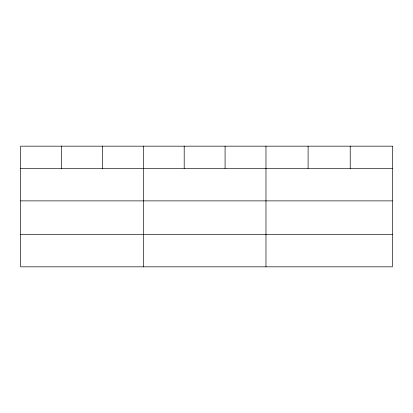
<?xml version="1.0" encoding="UTF-8"?>
<svg xmlns="http://www.w3.org/2000/svg" width="413" height="413" viewBox="0 0 413 413"><rect width="100%" height="100%" fill="white"/><g stroke="black" fill="none" stroke-linecap="round" stroke-linejoin="round"><path stroke-width="0.62" d="M20.65 168.406L392.35 168.406M20.65 200.883L392.35 200.883M20.65 234.347L392.35 234.347M350.224 146.171L350.224 168.406M308.098 146.171L308.098 168.406M265.972 146.171L265.972 266.829M225.085 146.171L225.085 168.406M184.198 146.171L184.198 168.406M143.311 146.171L143.311 266.829M102.424 146.171L102.424 168.406M61.537 146.171L61.537 168.406M392.35 146.171L20.65 146.171L20.65 266.829L392.35 266.829L392.35 146.171"/></g></svg>
